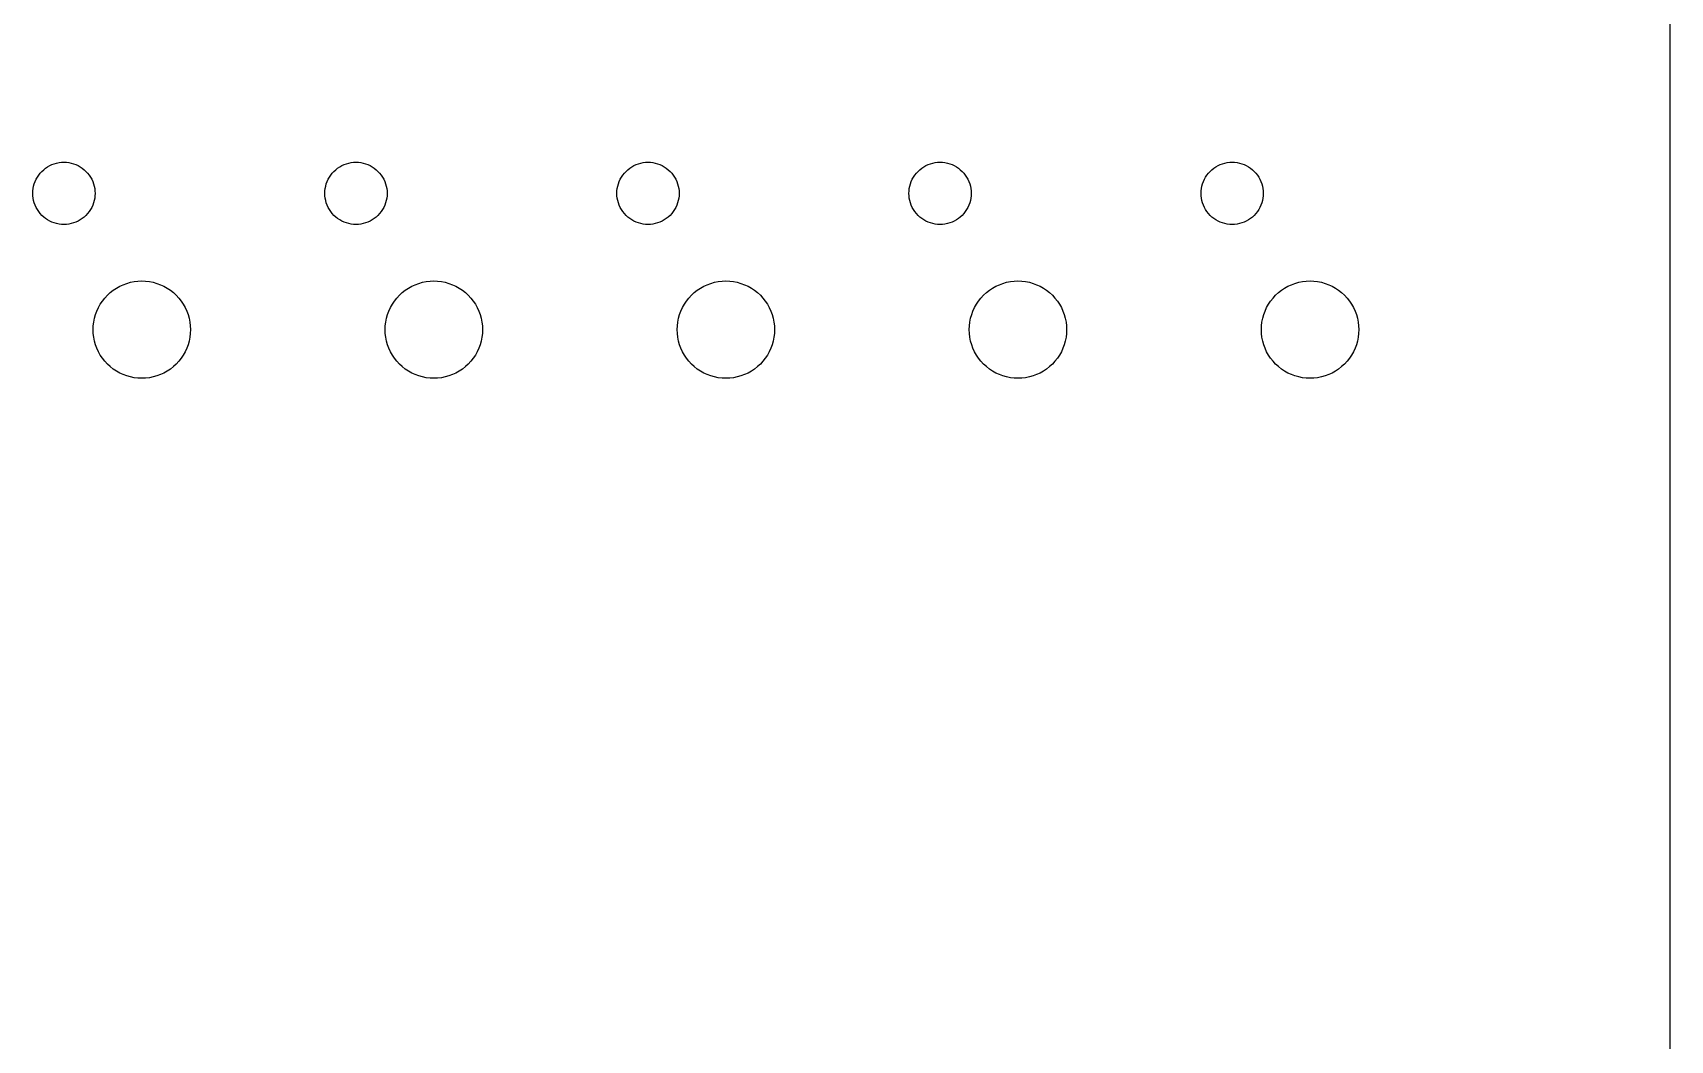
# Model space of a CAD drawing. Extents: x -2 to 337, y 54 to 261.
# Drawn here: x 252.6 to 336.7, y 157.9 to 209.7 of the extents above; entities that cross this region are included whole.
import ezdxf

# ---------------------------------------------------------------- set-up
doc = ezdxf.new("R2010")
doc.units = 0
doc.layers.get('0').update_dxf_attribs({"linetype": 'CONTINUOUS'})

msp = doc.modelspace()

# ---------------------------------------------------------------- linework, layer by layer
at = {"color": 7}
for p, q in [((336.709964, 76.863058), (336.709964, 261.436656)), ((253.170972, 202.653628), (253.269976, 202.73063)), ((253.269976, 202.73063), (253.373975, 202.800629)), ((253.373975, 202.800629), (253.483985, 202.862628)), ((253.483985, 202.862628), (253.597974, 202.91463)), ((253.597974, 202.91463), (253.715972, 202.958629)), ((253.715972, 202.958629), (253.835972, 202.992628)), ((253.835972, 202.992628), (253.959981, 203.016617)), ((253.959981, 203.016617), (254.083989, 203.031631)), ((254.083989, 203.031631), (254.209973, 203.036626)), ((254.209973, 203.036626), (254.335986, 203.031631)), ((254.335986, 203.031631), (254.459994, 203.016617)), ((254.459994, 203.016617), (254.583974, 202.992628)), ((254.583974, 202.992628), (254.703975, 202.958629)), ((254.703975, 202.958629), (254.821972, 202.91463)), ((254.821972, 202.91463), (254.93599, 202.862628)), ((254.93599, 202.862628), (255.045972, 202.800629)), ((255.045972, 202.800629), (255.149971, 202.73063)), ((255.149971, 202.73063), (255.248974, 202.653628)), ((268.17097, 202.653628), (268.269974, 202.73063)), ((268.269974, 202.73063), (268.373973, 202.800629)), ((268.373973, 202.800629), (268.483983, 202.862628)), ((268.483983, 202.862628), (268.597973, 202.91463)), ((268.597973, 202.91463), (268.71597, 202.958629)), ((268.71597, 202.958629), (268.835971, 202.992628)), ((268.835971, 202.992628), (268.959979, 203.016617)), ((268.959979, 203.016617), (269.083988, 203.031631)), ((269.083988, 203.031631), (269.209972, 203.036626)), ((269.209972, 203.036626), (269.335984, 203.031631)), ((269.335984, 203.031631), (269.459992, 203.016617)), ((269.459992, 203.016617), (269.583972, 202.992628)), ((269.583972, 202.992628), (269.703973, 202.958629)), ((269.703973, 202.958629), (269.82197, 202.91463)), ((269.82197, 202.91463), (269.935988, 202.862628)), ((269.935988, 202.862628), (270.04597, 202.800629)), ((270.04597, 202.800629), (270.149969, 202.73063)), ((270.149969, 202.73063), (270.248973, 202.653628)), ((283.170969, 202.653628), (283.269972, 202.73063)), ((283.269972, 202.73063), (283.373971, 202.800629)), ((283.373971, 202.800629), (283.483981, 202.862628)), ((283.483981, 202.862628), (283.597971, 202.91463)), ((283.597971, 202.91463), (283.715968, 202.958629)), ((283.715968, 202.958629), (283.835969, 202.992628)), ((283.835969, 202.992628), (283.959977, 203.016617)), ((283.959977, 203.016617), (284.083986, 203.031631)), ((284.083986, 203.031631), (284.20997, 203.036626)), ((284.20997, 203.036626), (284.335982, 203.031631)), ((284.335982, 203.031631), (284.45999, 203.016617)), ((284.45999, 203.016617), (284.583971, 202.992628)), ((284.583971, 202.992628), (284.703972, 202.958629)), ((284.703972, 202.958629), (284.821969, 202.91463)), ((284.821969, 202.91463), (284.935986, 202.862628)), ((284.935986, 202.862628), (285.045968, 202.800629)), ((285.045968, 202.800629), (285.149967, 202.73063)), ((285.149967, 202.73063), (285.248971, 202.653628)), ((298.170967, 202.653628), (298.26997, 202.73063)), ((298.26997, 202.73063), (298.373969, 202.800629)), ((298.373969, 202.800629), (298.48398, 202.862628)), ((298.48398, 202.862628), (298.597969, 202.91463)), ((298.597969, 202.91463), (298.715966, 202.958629)), ((298.715966, 202.958629), (298.835967, 202.992628)), ((298.835967, 202.992628), (298.959976, 203.016617)), ((298.959976, 203.016617), (299.083984, 203.031631)), ((299.083984, 203.031631), (299.209968, 203.036626)), ((299.209968, 203.036626), (299.33598, 203.031631)), ((299.33598, 203.031631), (299.459989, 203.016617)), ((299.459989, 203.016617), (299.583969, 202.992628)), ((299.583969, 202.992628), (299.70397, 202.958629)), ((299.70397, 202.958629), (299.821967, 202.91463)), ((299.821967, 202.91463), (299.935985, 202.862628)), ((299.935985, 202.862628), (300.045967, 202.800629)), ((300.045967, 202.800629), (300.149966, 202.73063)), ((300.149966, 202.73063), (300.248969, 202.653628)), ((313.170965, 202.653628), (313.269969, 202.73063)), ((313.269969, 202.73063), (313.373968, 202.800629)), ((313.373968, 202.800629), (313.483978, 202.862628)), ((313.483978, 202.862628), (313.597967, 202.91463)), ((313.597967, 202.91463), (313.715964, 202.958629)), ((313.715964, 202.958629), (313.835965, 202.992628)), ((313.835965, 202.992628), (313.959974, 203.016617)), ((313.959974, 203.016617), (314.083982, 203.031631)), ((314.083982, 203.031631), (314.209966, 203.036626)), ((314.209966, 203.036626), (314.335978, 203.031631)), ((314.335978, 203.031631), (314.459987, 203.016617)), ((314.459987, 203.016617), (314.583967, 202.992628)), ((314.583967, 202.992628), (314.703968, 202.958629)), ((314.703968, 202.958629), (314.821965, 202.91463)), ((314.821965, 202.91463), (314.935983, 202.862628)), ((314.935983, 202.862628), (315.045965, 202.800629)), ((315.045965, 202.800629), (315.149964, 202.73063)), ((315.149964, 202.73063), (315.248967, 202.653628)), ((252.653969, 201.810628), (252.687977, 201.930628)), ((252.687977, 201.930628), (252.731976, 202.048628)), ((252.731976, 202.048628), (252.783989, 202.162629)), ((252.783989, 202.162629), (252.845993, 202.272628)), ((252.845993, 202.272628), (252.915984, 202.37663)), ((252.915984, 202.37663), (252.992975, 202.475628)), ((252.992975, 202.475628), (253.078968, 202.567629)), ((253.078968, 202.567629), (253.170972, 202.653628)), ((255.248974, 202.653628), (255.340979, 202.567629)), ((255.340979, 202.567629), (255.426972, 202.475628)), ((255.426972, 202.475628), (255.50399, 202.37663)), ((255.50399, 202.37663), (255.573982, 202.272628)), ((255.573982, 202.272628), (255.635986, 202.162629)), ((255.635986, 202.162629), (255.687971, 202.048628)), ((255.687971, 202.048628), (255.73197, 201.930628)), ((255.73197, 201.930628), (255.765977, 201.810628)), ((267.653968, 201.810628), (267.687975, 201.930628)), ((267.687975, 201.930628), (267.731974, 202.048628)), ((267.731974, 202.048628), (267.783987, 202.162629)), ((267.783987, 202.162629), (267.845992, 202.272628)), ((267.845992, 202.272628), (267.915983, 202.37663)), ((267.915983, 202.37663), (267.992973, 202.475628)), ((267.992973, 202.475628), (268.078994, 202.567629)), ((268.078994, 202.567629), (268.17097, 202.653628)), ((270.248973, 202.653628), (270.340977, 202.567629)), ((270.340977, 202.567629), (270.42697, 202.475628)), ((270.42697, 202.475628), (270.503989, 202.37663)), ((270.503989, 202.37663), (270.57398, 202.272628)), ((270.57398, 202.272628), (270.635984, 202.162629)), ((270.635984, 202.162629), (270.687969, 202.048628)), ((270.687969, 202.048628), (270.731968, 201.930628)), ((270.731968, 201.930628), (270.765976, 201.810628)), ((282.653966, 201.810628), (282.687974, 201.930628)), ((282.687974, 201.930628), (282.731972, 202.048628)), ((282.731972, 202.048628), (282.783986, 202.162629)), ((282.783986, 202.162629), (282.84599, 202.272628)), ((282.84599, 202.272628), (282.915981, 202.37663)), ((282.915981, 202.37663), (282.992971, 202.475628)), ((282.992971, 202.475628), (283.078964, 202.567629)), ((283.078964, 202.567629), (283.170969, 202.653628)), ((285.248971, 202.653628), (285.340975, 202.567629)), ((285.340975, 202.567629), (285.426968, 202.475628)), ((285.426968, 202.475628), (285.503987, 202.37663)), ((285.503987, 202.37663), (285.573978, 202.272628)), ((285.573978, 202.272628), (285.635982, 202.162629)), ((285.635982, 202.162629), (285.687968, 202.048628)), ((285.687968, 202.048628), (285.731966, 201.930628)), ((285.731966, 201.930628), (285.765974, 201.810628)), ((297.653964, 201.810628), (297.687972, 201.930628)), ((297.687972, 201.930628), (297.73197, 202.048628)), ((297.73197, 202.048628), (297.783984, 202.162629)), ((297.783984, 202.162629), (297.845988, 202.272628)), ((297.845988, 202.272628), (297.915979, 202.37663)), ((297.915979, 202.37663), (297.992969, 202.475628)), ((297.992969, 202.475628), (298.078991, 202.567629)), ((298.078991, 202.567629), (298.170967, 202.653628)), ((300.248969, 202.653628), (300.340974, 202.567629)), ((300.340974, 202.567629), (300.426967, 202.475628)), ((300.426967, 202.475628), (300.503985, 202.37663)), ((300.503985, 202.37663), (300.573976, 202.272628)), ((300.573976, 202.272628), (300.63598, 202.162629)), ((300.63598, 202.162629), (300.687966, 202.048628)), ((300.687966, 202.048628), (300.731964, 201.930628)), ((300.731964, 201.930628), (300.765972, 201.810628)), ((312.653962, 201.810628), (312.68797, 201.930628)), ((312.68797, 201.930628), (312.731968, 202.048628)), ((312.731968, 202.048628), (312.783982, 202.162629)), ((312.783982, 202.162629), (312.845986, 202.272628)), ((312.845986, 202.272628), (312.915977, 202.37663)), ((312.915977, 202.37663), (312.992968, 202.475628)), ((312.992968, 202.475628), (313.078989, 202.567629)), ((313.078989, 202.567629), (313.170965, 202.653628)), ((315.248967, 202.653628), (315.340972, 202.567629)), ((315.340972, 202.567629), (315.426965, 202.475628)), ((315.426965, 202.475628), (315.503983, 202.37663)), ((315.503983, 202.37663), (315.573974, 202.272628)), ((315.573974, 202.272628), (315.635979, 202.162629)), ((315.635979, 202.162629), (315.687964, 202.048628)), ((315.687964, 202.048628), (315.731962, 201.930628)), ((315.731962, 201.930628), (315.76597, 201.810628)), ((252.609943, 201.43663), (252.615023, 201.562628)), ((252.615023, 201.310629), (252.609943, 201.43663)), ((252.615023, 201.562628), (252.62998, 201.686628)), ((252.62998, 201.186629), (252.615023, 201.310629)), ((252.62998, 201.686628), (252.653969, 201.810628)), ((252.653969, 201.062629), (252.62998, 201.186629)), ((252.687977, 200.942628), (252.653969, 201.062629)), ((255.765977, 201.062629), (255.73197, 200.942628)), ((255.765977, 201.810628), (255.789966, 201.686628)), ((255.789966, 201.186629), (255.765977, 201.062629)), ((255.789966, 201.686628), (255.804924, 201.562628)), ((255.804924, 201.310629), (255.789966, 201.186629)), ((255.804924, 201.562628), (255.810004, 201.43663)), ((255.810004, 201.43663), (255.804924, 201.310629)), ((267.609941, 201.43663), (267.615021, 201.562628)), ((267.615021, 201.310629), (267.609941, 201.43663)), ((267.615021, 201.562628), (267.629979, 201.686628)), ((267.629979, 201.186629), (267.615021, 201.310629)), ((267.629979, 201.686628), (267.653968, 201.810628)), ((267.653968, 201.062629), (267.629979, 201.186629)), ((267.687975, 200.942628), (267.653968, 201.062629)), ((270.765976, 201.062629), (270.731968, 200.942628)), ((270.765976, 201.810628), (270.789964, 201.686628)), ((270.789964, 201.186629), (270.765976, 201.062629)), ((270.789964, 201.686628), (270.804922, 201.562628)), ((270.804922, 201.310629), (270.789964, 201.186629)), ((270.804922, 201.562628), (270.810002, 201.43663)), ((270.810002, 201.43663), (270.804922, 201.310629)), ((282.609939, 201.43663), (282.615019, 201.562628)), ((282.615019, 201.310629), (282.609939, 201.43663)), ((282.615019, 201.562628), (282.629977, 201.686628)), ((282.629977, 201.186629), (282.615019, 201.310629)), ((282.629977, 201.686628), (282.653966, 201.810628)), ((282.653966, 201.062629), (282.629977, 201.186629)), ((282.687974, 200.942628), (282.653966, 201.062629)), ((285.765974, 201.062629), (285.731966, 200.942628)), ((285.765974, 201.810628), (285.789963, 201.686628)), ((285.789963, 201.186629), (285.765974, 201.062629)), ((285.789963, 201.686628), (285.80492, 201.562628)), ((285.80492, 201.310629), (285.789963, 201.186629)), ((285.80492, 201.562628), (285.81, 201.43663)), ((285.81, 201.43663), (285.80492, 201.310629)), ((297.609937, 201.43663), (297.615017, 201.562628)), ((297.615017, 201.310629), (297.609937, 201.43663)), ((297.615017, 201.562628), (297.629975, 201.686628)), ((297.629975, 201.186629), (297.615017, 201.310629)), ((297.629975, 201.686628), (297.653964, 201.810628)), ((297.653964, 201.062629), (297.629975, 201.186629)), ((297.687972, 200.942628), (297.653964, 201.062629)), ((300.765972, 201.062629), (300.731964, 200.942628)), ((300.765972, 201.810628), (300.789961, 201.686628)), ((300.789961, 201.186629), (300.765972, 201.062629)), ((300.789961, 201.686628), (300.804919, 201.562628)), ((300.804919, 201.310629), (300.789961, 201.186629)), ((300.804919, 201.562628), (300.809999, 201.43663)), ((300.809999, 201.43663), (300.804919, 201.310629)), ((312.609936, 201.43663), (312.615016, 201.562628)), ((312.615016, 201.310629), (312.609936, 201.43663)), ((312.615016, 201.562628), (312.629973, 201.686628)), ((312.629973, 201.186629), (312.615016, 201.310629)), ((312.629973, 201.686628), (312.653962, 201.810628)), ((312.653962, 201.062629), (312.629973, 201.186629)), ((312.68797, 200.942628), (312.653962, 201.062629)), ((315.76597, 201.062629), (315.731962, 200.942628)), ((315.76597, 201.810628), (315.789959, 201.686628)), ((315.789959, 201.186629), (315.76597, 201.062629)), ((315.789959, 201.686628), (315.804917, 201.562628)), ((315.804917, 201.310629), (315.789959, 201.186629)), ((315.804917, 201.562628), (315.809997, 201.43663)), ((315.809997, 201.43663), (315.804917, 201.310629)), ((252.731976, 200.824628), (252.687977, 200.942628)), ((252.783989, 200.71063), (252.731976, 200.824628)), ((252.845993, 200.600628), (252.783989, 200.71063)), ((252.915984, 200.496629), (252.845993, 200.600628)), ((252.992975, 200.397629), (252.915984, 200.496629)), ((253.078968, 200.30563), (252.992975, 200.397629)), ((253.170972, 200.219628), (253.078968, 200.30563)), ((253.269976, 200.14263), (253.170972, 200.219628)), ((255.248974, 200.219628), (255.149971, 200.14263)), ((255.340979, 200.30563), (255.248974, 200.219628)), ((255.426972, 200.397629), (255.340979, 200.30563)), ((255.50399, 200.496629), (255.426972, 200.397629)), ((255.573982, 200.600628), (255.50399, 200.496629)), ((255.635986, 200.71063), (255.573982, 200.600628)), ((255.687971, 200.824628), (255.635986, 200.71063)), ((255.73197, 200.942628), (255.687971, 200.824628)), ((267.731974, 200.824628), (267.687975, 200.942628)), ((267.783987, 200.71063), (267.731974, 200.824628)), ((267.845992, 200.600628), (267.783987, 200.71063)), ((267.915983, 200.496629), (267.845992, 200.600628)), ((267.992973, 200.397629), (267.915983, 200.496629)), ((268.078994, 200.30563), (267.992973, 200.397629)), ((268.17097, 200.219628), (268.078994, 200.30563)), ((268.269974, 200.14263), (268.17097, 200.219628)), ((270.248973, 200.219628), (270.149969, 200.14263)), ((270.340977, 200.30563), (270.248973, 200.219628)), ((270.42697, 200.397629), (270.340977, 200.30563)), ((270.503989, 200.496629), (270.42697, 200.397629)), ((270.57398, 200.600628), (270.503989, 200.496629)), ((270.635984, 200.71063), (270.57398, 200.600628)), ((270.687969, 200.824628), (270.635984, 200.71063)), ((270.731968, 200.942628), (270.687969, 200.824628)), ((282.731972, 200.824628), (282.687974, 200.942628)), ((282.783986, 200.71063), (282.731972, 200.824628)), ((282.84599, 200.600628), (282.783986, 200.71063)), ((282.915981, 200.496629), (282.84599, 200.600628)), ((282.992971, 200.397629), (282.915981, 200.496629)), ((283.078964, 200.30563), (282.992971, 200.397629)), ((283.170969, 200.219628), (283.078964, 200.30563)), ((283.269972, 200.14263), (283.170969, 200.219628)), ((285.248971, 200.219628), (285.149967, 200.14263)), ((285.340975, 200.30563), (285.248971, 200.219628)), ((285.426968, 200.397629), (285.340975, 200.30563)), ((285.503987, 200.496629), (285.426968, 200.397629)), ((285.573978, 200.600628), (285.503987, 200.496629)), ((285.635982, 200.71063), (285.573978, 200.600628)), ((285.687968, 200.824628), (285.635982, 200.71063)), ((285.731966, 200.942628), (285.687968, 200.824628)), ((297.73197, 200.824628), (297.687972, 200.942628)), ((297.783984, 200.71063), (297.73197, 200.824628)), ((297.845988, 200.600628), (297.783984, 200.71063)), ((297.915979, 200.496629), (297.845988, 200.600628)), ((297.992969, 200.397629), (297.915979, 200.496629)), ((298.078991, 200.30563), (297.992969, 200.397629)), ((298.170967, 200.219628), (298.078991, 200.30563)), ((298.26997, 200.14263), (298.170967, 200.219628)), ((300.248969, 200.219628), (300.149966, 200.14263)), ((300.340974, 200.30563), (300.248969, 200.219628)), ((300.426967, 200.397629), (300.340974, 200.30563)), ((300.503985, 200.496629), (300.426967, 200.397629)), ((300.573976, 200.600628), (300.503985, 200.496629)), ((300.63598, 200.71063), (300.573976, 200.600628)), ((300.687966, 200.824628), (300.63598, 200.71063)), ((300.731964, 200.942628), (300.687966, 200.824628)), ((312.731968, 200.824628), (312.68797, 200.942628)), ((312.783982, 200.71063), (312.731968, 200.824628)), ((312.845986, 200.600628), (312.783982, 200.71063)), ((312.915977, 200.496629), (312.845986, 200.600628)), ((312.992968, 200.397629), (312.915977, 200.496629)), ((313.078989, 200.30563), (312.992968, 200.397629)), ((313.170965, 200.219628), (313.078989, 200.30563)), ((313.269969, 200.14263), (313.170965, 200.219628)), ((315.248967, 200.219628), (315.149964, 200.14263)), ((315.340972, 200.30563), (315.248967, 200.219628)), ((315.426965, 200.397629), (315.340972, 200.30563)), ((315.503983, 200.496629), (315.426965, 200.397629)), ((315.573974, 200.600628), (315.503983, 200.496629)), ((315.635979, 200.71063), (315.573974, 200.600628)), ((315.687964, 200.824628), (315.635979, 200.71063)), ((315.731962, 200.942628), (315.687964, 200.824628)), ((253.373975, 200.07263), (253.269976, 200.14263)), ((253.483985, 200.010629), (253.373975, 200.07263)), ((253.597974, 199.958629), (253.483985, 200.010629)), ((253.715972, 199.914628), (253.597974, 199.958629)), ((253.835972, 199.880629), (253.715972, 199.914628)), ((253.959981, 199.85664), (253.835972, 199.880629)), ((254.083989, 199.841654), (253.959981, 199.85664)), ((254.209973, 199.836658), (254.083989, 199.841654)), ((254.335986, 199.841654), (254.209973, 199.836658)), ((254.459994, 199.85664), (254.335986, 199.841654)), ((254.583974, 199.880629), (254.459994, 199.85664)), ((254.703975, 199.914628), (254.583974, 199.880629)), ((254.821972, 199.958629), (254.703975, 199.914628)), ((254.93599, 200.010629), (254.821972, 199.958629)), ((255.045972, 200.07263), (254.93599, 200.010629)), ((255.149971, 200.14263), (255.045972, 200.07263)), ((268.373973, 200.07263), (268.269974, 200.14263)), ((268.483983, 200.010629), (268.373973, 200.07263)), ((268.597973, 199.958629), (268.483983, 200.010629)), ((268.71597, 199.914628), (268.597973, 199.958629)), ((268.835971, 199.880629), (268.71597, 199.914628)), ((268.959979, 199.85664), (268.835971, 199.880629)), ((269.083988, 199.841654), (268.959979, 199.85664)), ((269.209972, 199.836658), (269.083988, 199.841654)), ((269.335984, 199.841654), (269.209972, 199.836658)), ((269.459992, 199.85664), (269.335984, 199.841654)), ((269.583972, 199.880629), (269.459992, 199.85664)), ((269.703973, 199.914628), (269.583972, 199.880629)), ((269.82197, 199.958629), (269.703973, 199.914628)), ((269.935988, 200.010629), (269.82197, 199.958629)), ((270.04597, 200.07263), (269.935988, 200.010629)), ((270.149969, 200.14263), (270.04597, 200.07263)), ((283.373971, 200.07263), (283.269972, 200.14263)), ((283.483981, 200.010629), (283.373971, 200.07263)), ((283.597971, 199.958629), (283.483981, 200.010629)), ((283.715968, 199.914628), (283.597971, 199.958629)), ((283.835969, 199.880629), (283.715968, 199.914628)), ((283.959977, 199.85664), (283.835969, 199.880629)), ((284.083986, 199.841654), (283.959977, 199.85664)), ((284.20997, 199.836658), (284.083986, 199.841654)), ((284.335982, 199.841654), (284.20997, 199.836658)), ((284.45999, 199.85664), (284.335982, 199.841654)), ((284.583971, 199.880629), (284.45999, 199.85664)), ((284.703972, 199.914628), (284.583971, 199.880629)), ((284.821969, 199.958629), (284.703972, 199.914628)), ((284.935986, 200.010629), (284.821969, 199.958629)), ((285.045968, 200.07263), (284.935986, 200.010629)), ((285.149967, 200.14263), (285.045968, 200.07263)), ((298.373969, 200.07263), (298.26997, 200.14263)), ((298.48398, 200.010629), (298.373969, 200.07263)), ((298.597969, 199.958629), (298.48398, 200.010629)), ((298.715966, 199.914628), (298.597969, 199.958629)), ((298.835967, 199.880629), (298.715966, 199.914628)), ((298.959976, 199.85664), (298.835967, 199.880629)), ((299.083984, 199.841654), (298.959976, 199.85664)), ((299.209968, 199.836658), (299.083984, 199.841654)), ((299.33598, 199.841654), (299.209968, 199.836658)), ((299.459989, 199.85664), (299.33598, 199.841654)), ((299.583969, 199.880629), (299.459989, 199.85664)), ((299.70397, 199.914628), (299.583969, 199.880629)), ((299.821967, 199.958629), (299.70397, 199.914628)), ((299.935985, 200.010629), (299.821967, 199.958629)), ((300.045967, 200.07263), (299.935985, 200.010629)), ((300.149966, 200.14263), (300.045967, 200.07263)), ((313.373968, 200.07263), (313.269969, 200.14263)), ((313.483978, 200.010629), (313.373968, 200.07263)), ((313.597967, 199.958629), (313.483978, 200.010629)), ((313.715964, 199.914628), (313.597967, 199.958629)), ((313.835965, 199.880629), (313.715964, 199.914628)), ((313.959974, 199.85664), (313.835965, 199.880629)), ((314.083982, 199.841654), (313.959974, 199.85664)), ((314.209966, 199.836658), (314.083982, 199.841654)), ((314.335978, 199.841654), (314.209966, 199.836658)), ((314.459987, 199.85664), (314.335978, 199.841654)), ((314.583967, 199.880629), (314.459987, 199.85664)), ((314.703968, 199.914628), (314.583967, 199.880629)), ((314.821965, 199.958629), (314.703968, 199.914628)), ((314.935983, 200.010629), (314.821965, 199.958629)), ((315.045965, 200.07263), (314.935983, 200.010629)), ((315.149964, 200.14263), (315.045965, 200.07263)), ((257.252978, 196.746655), (257.436987, 196.814654)), ((257.436987, 196.814654), (257.625991, 196.867655)), ((257.625991, 196.867655), (257.818975, 196.905654)), ((257.818975, 196.905654), (258.01399, 196.928655)), ((258.01399, 196.928655), (258.209994, 196.936642)), ((258.209994, 196.936642), (258.405969, 196.928655)), ((258.405969, 196.928655), (258.600984, 196.905654)), ((258.600984, 196.905654), (258.793968, 196.867655)), ((258.793968, 196.867655), (258.982972, 196.814654)), ((258.982972, 196.814654), (259.166981, 196.746655)), ((272.252976, 196.746655), (272.436985, 196.814654)), ((272.436985, 196.814654), (272.625989, 196.867655)), ((272.625989, 196.867655), (272.818973, 196.905654)), ((272.818973, 196.905654), (273.013988, 196.928655)), ((273.013988, 196.928655), (273.209992, 196.936642)), ((273.209992, 196.936642), (273.405967, 196.928655)), ((273.405967, 196.928655), (273.600982, 196.905654)), ((273.600982, 196.905654), (273.793966, 196.867655)), ((273.793966, 196.867655), (273.98297, 196.814654)), ((273.98297, 196.814654), (274.166979, 196.746655)), ((287.252974, 196.746655), (287.436983, 196.814654)), ((287.436983, 196.814654), (287.625988, 196.867655)), ((287.625988, 196.867655), (287.818971, 196.905654)), ((287.818971, 196.905654), (288.013987, 196.928655)), ((288.013987, 196.928655), (288.20999, 196.936642)), ((288.20999, 196.936642), (288.405965, 196.928655)), ((288.405965, 196.928655), (288.600981, 196.905654)), ((288.600981, 196.905654), (288.793964, 196.867655)), ((288.793964, 196.867655), (288.982968, 196.814654)), ((288.982968, 196.814654), (289.166977, 196.746655)), ((302.252973, 196.746655), (302.436982, 196.814654)), ((302.436982, 196.814654), (302.625986, 196.867655)), ((302.625986, 196.867655), (302.818969, 196.905654)), ((302.818969, 196.905654), (303.013985, 196.928655)), ((303.013985, 196.928655), (303.209988, 196.936642)), ((303.209988, 196.936642), (303.405963, 196.928655)), ((303.405963, 196.928655), (303.600979, 196.905654)), ((303.600979, 196.905654), (303.793962, 196.867655)), ((303.793962, 196.867655), (303.982967, 196.814654)), ((303.982967, 196.814654), (304.166976, 196.746655)), ((317.252971, 196.746655), (317.43698, 196.814654)), ((317.43698, 196.814654), (317.625984, 196.867655)), ((317.625984, 196.867655), (317.818968, 196.905654)), ((317.818968, 196.905654), (318.013983, 196.928655)), ((318.013983, 196.928655), (318.209986, 196.936642)), ((318.209986, 196.936642), (318.405962, 196.928655)), ((318.405962, 196.928655), (318.600977, 196.905654)), ((318.600977, 196.905654), (318.793989, 196.867655)), ((318.793989, 196.867655), (318.982965, 196.814654)), ((318.982965, 196.814654), (319.166974, 196.746655)), ((256.186968, 195.905653), (256.308973, 196.060655)), ((256.308973, 196.060655), (256.441984, 196.204653)), ((256.441984, 196.204653), (256.585974, 196.337653)), ((256.585974, 196.337653), (256.74097, 196.459655)), ((256.74097, 196.459655), (256.903982, 196.568655)), ((256.903982, 196.568655), (257.07498, 196.664653)), ((257.07498, 196.664653), (257.252978, 196.746655)), ((259.166981, 196.746655), (259.344978, 196.664653)), ((259.344978, 196.664653), (259.515977, 196.568655)), ((259.515977, 196.568655), (259.678988, 196.459655)), ((259.678988, 196.459655), (259.833985, 196.337653)), ((259.833985, 196.337653), (259.977975, 196.204653)), ((259.977975, 196.204653), (260.110986, 196.060655)), ((260.110986, 196.060655), (260.232991, 195.905653)), ((271.186966, 195.905653), (271.308971, 196.060655)), ((271.308971, 196.060655), (271.441982, 196.204653)), ((271.441982, 196.204653), (271.585972, 196.337653)), ((271.585972, 196.337653), (271.740969, 196.459655)), ((271.740969, 196.459655), (271.90398, 196.568655)), ((271.90398, 196.568655), (272.074979, 196.664653)), ((272.074979, 196.664653), (272.252976, 196.746655)), ((274.166979, 196.746655), (274.344977, 196.664653)), ((274.344977, 196.664653), (274.515975, 196.568655)), ((274.515975, 196.568655), (274.678987, 196.459655)), ((274.678987, 196.459655), (274.833983, 196.337653)), ((274.833983, 196.337653), (274.977973, 196.204653)), ((274.977973, 196.204653), (275.110984, 196.060655)), ((275.110984, 196.060655), (275.232989, 195.905653)), ((286.186965, 195.905653), (286.308969, 196.060655)), ((286.308969, 196.060655), (286.441981, 196.204653)), ((286.441981, 196.204653), (286.58597, 196.337653)), ((286.58597, 196.337653), (286.740967, 196.459655)), ((286.740967, 196.459655), (286.903978, 196.568655)), ((286.903978, 196.568655), (287.074977, 196.664653)), ((287.074977, 196.664653), (287.252974, 196.746655)), ((289.166977, 196.746655), (289.344975, 196.664653)), ((289.344975, 196.664653), (289.515973, 196.568655)), ((289.515973, 196.568655), (289.678985, 196.459655)), ((289.678985, 196.459655), (289.833981, 196.337653)), ((289.833981, 196.337653), (289.977971, 196.204653)), ((289.977971, 196.204653), (290.110982, 196.060655)), ((290.110982, 196.060655), (290.232987, 195.905653)), ((301.186963, 195.905653), (301.308968, 196.060655)), ((301.308968, 196.060655), (301.441979, 196.204653)), ((301.441979, 196.204653), (301.585969, 196.337653)), ((301.585969, 196.337653), (301.740965, 196.459655)), ((301.740965, 196.459655), (301.903977, 196.568655)), ((301.903977, 196.568655), (302.074975, 196.664653)), ((302.074975, 196.664653), (302.252973, 196.746655)), ((304.166976, 196.746655), (304.344973, 196.664653)), ((304.344973, 196.664653), (304.515972, 196.568655)), ((304.515972, 196.568655), (304.678983, 196.459655)), ((304.678983, 196.459655), (304.83398, 196.337653)), ((304.83398, 196.337653), (304.977969, 196.204653)), ((304.977969, 196.204653), (305.110981, 196.060655)), ((305.110981, 196.060655), (305.232985, 195.905653)), ((316.186989, 195.905653), (316.308966, 196.060655)), ((316.308966, 196.060655), (316.441977, 196.204653)), ((316.441977, 196.204653), (316.585967, 196.337653)), ((316.585967, 196.337653), (316.740963, 196.459655)), ((316.740963, 196.459655), (316.903975, 196.568655)), ((316.903975, 196.568655), (317.074973, 196.664653)), ((317.074973, 196.664653), (317.252971, 196.746655)), ((319.166974, 196.746655), (319.344971, 196.664653)), ((319.344971, 196.664653), (319.51597, 196.568655)), ((319.51597, 196.568655), (319.678981, 196.459655)), ((319.678981, 196.459655), (319.833978, 196.337653)), ((319.833978, 196.337653), (319.977968, 196.204653)), ((319.977968, 196.204653), (320.110979, 196.060655)), ((320.110979, 196.060655), (320.232984, 195.905653)), ((255.778988, 195.020654), (255.831989, 195.209653)), ((255.831989, 195.209653), (255.899976, 195.393653)), ((255.899976, 195.393653), (255.98199, 195.571654)), ((255.98199, 195.571654), (256.077974, 195.742655)), ((256.077974, 195.742655), (256.186968, 195.905653)), ((260.232991, 195.905653), (260.341985, 195.742655)), ((260.341985, 195.742655), (260.437969, 195.571654)), ((260.437969, 195.571654), (260.519982, 195.393653)), ((260.519982, 195.393653), (260.58797, 195.209653)), ((260.58797, 195.209653), (260.640971, 195.020654)), ((270.778986, 195.020654), (270.831987, 195.209653)), ((270.831987, 195.209653), (270.899975, 195.393653)), ((270.899975, 195.393653), (270.981988, 195.571654)), ((270.981988, 195.571654), (271.077972, 195.742655)), ((271.077972, 195.742655), (271.186966, 195.905653)), ((275.232989, 195.905653), (275.341983, 195.742655)), ((275.341983, 195.742655), (275.437967, 195.571654)), ((275.437967, 195.571654), (275.519981, 195.393653)), ((275.519981, 195.393653), (275.587968, 195.209653)), ((275.587968, 195.209653), (275.640969, 195.020654)), ((285.778984, 195.020654), (285.831986, 195.209653)), ((285.831986, 195.209653), (285.899973, 195.393653)), ((285.899973, 195.393653), (285.981987, 195.571654)), ((285.981987, 195.571654), (286.07797, 195.742655)), ((286.07797, 195.742655), (286.186965, 195.905653)), ((290.232987, 195.905653), (290.341981, 195.742655)), ((290.341981, 195.742655), (290.437965, 195.571654)), ((290.437965, 195.571654), (290.519979, 195.393653)), ((290.519979, 195.393653), (290.587966, 195.209653)), ((290.587966, 195.209653), (290.640968, 195.020654)), ((300.778982, 195.020654), (300.831984, 195.209653)), ((300.831984, 195.209653), (300.899971, 195.393653)), ((300.899971, 195.393653), (300.981985, 195.571654)), ((300.981985, 195.571654), (301.077969, 195.742655)), ((301.077969, 195.742655), (301.186963, 195.905653)), ((305.232985, 195.905653), (305.34198, 195.742655)), ((305.34198, 195.742655), (305.437963, 195.571654)), ((305.437963, 195.571654), (305.519977, 195.393653)), ((305.519977, 195.393653), (305.587964, 195.209653)), ((305.587964, 195.209653), (305.640966, 195.020654)), ((315.778981, 195.020654), (315.831982, 195.209653)), ((315.831982, 195.209653), (315.899969, 195.393653)), ((315.899969, 195.393653), (315.981983, 195.571654)), ((315.981983, 195.571654), (316.077967, 195.742655)), ((316.077967, 195.742655), (316.186989, 195.905653)), ((320.232984, 195.905653), (320.341978, 195.742655)), ((320.341978, 195.742655), (320.437962, 195.571654)), ((320.437962, 195.571654), (320.519975, 195.393653)), ((320.519975, 195.393653), (320.587963, 195.209653)), ((320.587963, 195.209653), (320.640964, 195.020654)), ((255.709928, 194.436655), (255.71783, 194.632653)), ((255.71783, 194.240654), (255.709928, 194.436655)), ((255.71783, 194.632653), (255.740972, 194.827654)), ((255.740972, 194.827654), (255.778988, 195.020654)), ((260.640971, 195.020654), (260.678986, 194.827654)), ((260.678986, 194.827654), (260.702129, 194.632653)), ((260.702129, 194.632653), (260.710031, 194.436655)), ((260.710031, 194.436655), (260.702129, 194.240654)), ((270.709926, 194.436655), (270.717828, 194.632653)), ((270.717828, 194.240654), (270.709926, 194.436655)), ((270.717828, 194.632653), (270.740971, 194.827654)), ((270.740971, 194.827654), (270.778986, 195.020654)), ((275.640969, 195.020654), (275.678985, 194.827654)), ((275.678985, 194.827654), (275.702127, 194.632653)), ((275.702127, 194.632653), (275.710029, 194.436655)), ((275.710029, 194.436655), (275.702127, 194.240654)), ((285.709924, 194.436655), (285.717827, 194.632653)), ((285.717827, 194.240654), (285.709924, 194.436655)), ((285.717827, 194.632653), (285.740969, 194.827654)), ((285.740969, 194.827654), (285.778984, 195.020654)), ((290.640968, 195.020654), (290.678983, 194.827654)), ((290.678983, 194.827654), (290.702125, 194.632653)), ((290.702125, 194.632653), (290.710027, 194.436655)), ((290.710027, 194.436655), (290.702125, 194.240654)), ((300.709923, 194.436655), (300.717825, 194.632653)), ((300.717825, 194.240654), (300.709923, 194.436655)), ((300.717825, 194.632653), (300.740967, 194.827654)), ((300.740967, 194.827654), (300.778982, 195.020654)), ((305.640966, 195.020654), (305.678981, 194.827654)), ((305.678981, 194.827654), (305.702123, 194.632653)), ((305.702123, 194.632653), (305.710026, 194.436655)), ((305.710026, 194.436655), (305.702123, 194.240654)), ((315.709921, 194.436655), (315.717823, 194.632653)), ((315.717823, 194.240654), (315.709921, 194.436655)), ((315.717823, 194.632653), (315.740965, 194.827654)), ((315.740965, 194.827654), (315.778981, 195.020654)), ((320.640964, 195.020654), (320.678979, 194.827654)), ((320.678979, 194.827654), (320.702122, 194.632653)), ((320.702122, 194.632653), (320.710024, 194.436655)), ((320.710024, 194.436655), (320.702122, 194.240654)), ((255.740972, 194.045653), (255.71783, 194.240654)), ((255.778988, 193.852652), (255.740972, 194.045653)), ((255.831989, 193.663654), (255.778988, 193.852652)), ((255.899976, 193.479653), (255.831989, 193.663654)), ((255.98199, 193.301653), (255.899976, 193.479653)), ((260.519982, 193.479653), (260.437969, 193.301653)), ((260.58797, 193.663654), (260.519982, 193.479653)), ((260.640971, 193.852652), (260.58797, 193.663654)), ((260.678986, 194.045653), (260.640971, 193.852652)), ((260.702129, 194.240654), (260.678986, 194.045653)), ((270.740971, 194.045653), (270.717828, 194.240654)), ((270.778986, 193.852652), (270.740971, 194.045653)), ((270.831987, 193.663654), (270.778986, 193.852652)), ((270.899975, 193.479653), (270.831987, 193.663654)), ((270.981988, 193.301653), (270.899975, 193.479653)), ((275.519981, 193.479653), (275.437967, 193.301653)), ((275.587968, 193.663654), (275.519981, 193.479653)), ((275.640969, 193.852652), (275.587968, 193.663654)), ((275.678985, 194.045653), (275.640969, 193.852652)), ((275.702127, 194.240654), (275.678985, 194.045653)), ((285.740969, 194.045653), (285.717827, 194.240654)), ((285.778984, 193.852652), (285.740969, 194.045653)), ((285.831986, 193.663654), (285.778984, 193.852652)), ((285.899973, 193.479653), (285.831986, 193.663654)), ((285.981987, 193.301653), (285.899973, 193.479653)), ((290.519979, 193.479653), (290.437965, 193.301653)), ((290.587966, 193.663654), (290.519979, 193.479653)), ((290.640968, 193.852652), (290.587966, 193.663654)), ((290.678983, 194.045653), (290.640968, 193.852652)), ((290.702125, 194.240654), (290.678983, 194.045653)), ((300.740967, 194.045653), (300.717825, 194.240654)), ((300.778982, 193.852652), (300.740967, 194.045653)), ((300.831984, 193.663654), (300.778982, 193.852652)), ((300.899971, 193.479653), (300.831984, 193.663654)), ((300.981985, 193.301653), (300.899971, 193.479653)), ((305.519977, 193.479653), (305.437963, 193.301653)), ((305.587964, 193.663654), (305.519977, 193.479653)), ((305.640966, 193.852652), (305.587964, 193.663654)), ((305.678981, 194.045653), (305.640966, 193.852652)), ((305.702123, 194.240654), (305.678981, 194.045653)), ((315.740965, 194.045653), (315.717823, 194.240654)), ((315.778981, 193.852652), (315.740965, 194.045653)), ((315.831982, 193.663654), (315.778981, 193.852652)), ((315.899969, 193.479653), (315.831982, 193.663654)), ((315.981983, 193.301653), (315.899969, 193.479653)), ((320.519975, 193.479653), (320.437962, 193.301653)), ((320.587963, 193.663654), (320.519975, 193.479653)), ((320.640964, 193.852652), (320.587963, 193.663654)), ((320.678979, 194.045653), (320.640964, 193.852652)), ((320.702122, 194.240654), (320.678979, 194.045653)), ((256.077974, 193.130655), (255.98199, 193.301653)), ((256.186968, 192.967654), (256.077974, 193.130655)), ((256.308973, 192.812655), (256.186968, 192.967654)), ((256.441984, 192.668654), (256.308973, 192.812655)), ((256.585974, 192.535654), (256.441984, 192.668654)), ((259.977975, 192.668654), (259.833985, 192.535654)), ((260.110986, 192.812655), (259.977975, 192.668654)), ((260.232991, 192.967654), (260.110986, 192.812655)), ((260.341985, 193.130655), (260.232991, 192.967654)), ((260.437969, 193.301653), (260.341985, 193.130655)), ((271.077972, 193.130655), (270.981988, 193.301653)), ((271.186966, 192.967654), (271.077972, 193.130655)), ((271.308971, 192.812655), (271.186966, 192.967654)), ((271.441982, 192.668654), (271.308971, 192.812655)), ((271.585972, 192.535654), (271.441982, 192.668654)), ((274.977973, 192.668654), (274.833983, 192.535654)), ((275.110984, 192.812655), (274.977973, 192.668654)), ((275.232989, 192.967654), (275.110984, 192.812655)), ((275.341983, 193.130655), (275.232989, 192.967654)), ((275.437967, 193.301653), (275.341983, 193.130655)), ((286.07797, 193.130655), (285.981987, 193.301653)), ((286.186965, 192.967654), (286.07797, 193.130655)), ((286.308969, 192.812655), (286.186965, 192.967654)), ((286.441981, 192.668654), (286.308969, 192.812655)), ((286.58597, 192.535654), (286.441981, 192.668654)), ((289.977971, 192.668654), (289.833981, 192.535654)), ((290.110982, 192.812655), (289.977971, 192.668654)), ((290.232987, 192.967654), (290.110982, 192.812655)), ((290.341981, 193.130655), (290.232987, 192.967654)), ((290.437965, 193.301653), (290.341981, 193.130655)), ((301.077969, 193.130655), (300.981985, 193.301653)), ((301.186963, 192.967654), (301.077969, 193.130655)), ((301.308968, 192.812655), (301.186963, 192.967654)), ((301.441979, 192.668654), (301.308968, 192.812655)), ((301.585969, 192.535654), (301.441979, 192.668654)), ((304.977969, 192.668654), (304.83398, 192.535654)), ((305.110981, 192.812655), (304.977969, 192.668654)), ((305.232985, 192.967654), (305.110981, 192.812655)), ((305.34198, 193.130655), (305.232985, 192.967654)), ((305.437963, 193.301653), (305.34198, 193.130655)), ((316.077967, 193.130655), (315.981983, 193.301653)), ((316.186989, 192.967654), (316.077967, 193.130655)), ((316.308966, 192.812655), (316.186989, 192.967654)), ((316.441977, 192.668654), (316.308966, 192.812655)), ((316.585967, 192.535654), (316.441977, 192.668654)), ((319.977968, 192.668654), (319.833978, 192.535654)), ((320.110979, 192.812655), (319.977968, 192.668654)), ((320.232984, 192.967654), (320.110979, 192.812655)), ((320.341978, 193.130655), (320.232984, 192.967654)), ((320.437962, 193.301653), (320.341978, 193.130655)), ((256.74097, 192.413655), (256.585974, 192.535654)), ((256.903982, 192.304652), (256.74097, 192.413655)), ((257.07498, 192.208654), (256.903982, 192.304652)), ((257.252978, 192.126655), (257.07498, 192.208654)), ((257.436987, 192.058653), (257.252978, 192.126655)), ((257.625991, 192.005655), (257.436987, 192.058653)), ((257.818975, 191.967653), (257.625991, 192.005655)), ((258.01399, 191.944652), (257.818975, 191.967653)), ((258.209994, 191.936665), (258.01399, 191.944652)), ((258.405969, 191.944652), (258.209994, 191.936665)), ((258.600984, 191.967653), (258.405969, 191.944652)), ((258.793968, 192.005655), (258.600984, 191.967653)), ((258.982972, 192.058653), (258.793968, 192.005655)), ((259.166981, 192.126655), (258.982972, 192.058653)), ((259.344978, 192.208654), (259.166981, 192.126655)), ((259.515977, 192.304652), (259.344978, 192.208654)), ((259.678988, 192.413655), (259.515977, 192.304652)), ((259.833985, 192.535654), (259.678988, 192.413655)), ((271.740969, 192.413655), (271.585972, 192.535654)), ((271.90398, 192.304652), (271.740969, 192.413655)), ((272.074979, 192.208654), (271.90398, 192.304652)), ((272.252976, 192.126655), (272.074979, 192.208654)), ((272.436985, 192.058653), (272.252976, 192.126655)), ((272.625989, 192.005655), (272.436985, 192.058653)), ((272.818973, 191.967653), (272.625989, 192.005655)), ((273.013988, 191.944652), (272.818973, 191.967653)), ((273.209992, 191.936665), (273.013988, 191.944652)), ((273.405967, 191.944652), (273.209992, 191.936665)), ((273.600982, 191.967653), (273.405967, 191.944652)), ((273.793966, 192.005655), (273.600982, 191.967653)), ((273.98297, 192.058653), (273.793966, 192.005655)), ((274.166979, 192.126655), (273.98297, 192.058653)), ((274.344977, 192.208654), (274.166979, 192.126655)), ((274.515975, 192.304652), (274.344977, 192.208654)), ((274.678987, 192.413655), (274.515975, 192.304652)), ((274.833983, 192.535654), (274.678987, 192.413655)), ((286.740967, 192.413655), (286.58597, 192.535654)), ((286.903978, 192.304652), (286.740967, 192.413655)), ((287.074977, 192.208654), (286.903978, 192.304652)), ((287.252974, 192.126655), (287.074977, 192.208654)), ((287.436983, 192.058653), (287.252974, 192.126655)), ((287.625988, 192.005655), (287.436983, 192.058653)), ((287.818971, 191.967653), (287.625988, 192.005655)), ((288.013987, 191.944652), (287.818971, 191.967653)), ((288.20999, 191.936665), (288.013987, 191.944652)), ((288.405965, 191.944652), (288.20999, 191.936665)), ((288.600981, 191.967653), (288.405965, 191.944652)), ((288.793964, 192.005655), (288.600981, 191.967653)), ((288.982968, 192.058653), (288.793964, 192.005655)), ((289.166977, 192.126655), (288.982968, 192.058653)), ((289.344975, 192.208654), (289.166977, 192.126655)), ((289.515973, 192.304652), (289.344975, 192.208654)), ((289.678985, 192.413655), (289.515973, 192.304652)), ((289.833981, 192.535654), (289.678985, 192.413655)), ((301.740965, 192.413655), (301.585969, 192.535654)), ((301.903977, 192.304652), (301.740965, 192.413655)), ((302.074975, 192.208654), (301.903977, 192.304652)), ((302.252973, 192.126655), (302.074975, 192.208654)), ((302.436982, 192.058653), (302.252973, 192.126655)), ((302.625986, 192.005655), (302.436982, 192.058653)), ((302.818969, 191.967653), (302.625986, 192.005655)), ((303.013985, 191.944652), (302.818969, 191.967653)), ((303.209988, 191.936665), (303.013985, 191.944652)), ((303.405963, 191.944652), (303.209988, 191.936665)), ((303.600979, 191.967653), (303.405963, 191.944652)), ((303.793962, 192.005655), (303.600979, 191.967653)), ((303.982967, 192.058653), (303.793962, 192.005655)), ((304.166976, 192.126655), (303.982967, 192.058653)), ((304.344973, 192.208654), (304.166976, 192.126655)), ((304.515972, 192.304652), (304.344973, 192.208654)), ((304.678983, 192.413655), (304.515972, 192.304652)), ((304.83398, 192.535654), (304.678983, 192.413655)), ((316.740963, 192.413655), (316.585967, 192.535654)), ((316.903975, 192.304652), (316.740963, 192.413655)), ((317.074973, 192.208654), (316.903975, 192.304652)), ((317.252971, 192.126655), (317.074973, 192.208654)), ((317.43698, 192.058653), (317.252971, 192.126655)), ((317.625984, 192.005655), (317.43698, 192.058653)), ((317.818968, 191.967653), (317.625984, 192.005655)), ((318.013983, 191.944652), (317.818968, 191.967653)), ((318.209986, 191.936665), (318.013983, 191.944652)), ((318.405962, 191.944652), (318.209986, 191.936665)), ((318.600977, 191.967653), (318.405962, 191.944652)), ((318.793989, 192.005655), (318.600977, 191.967653)), ((318.982965, 192.058653), (318.793989, 192.005655)), ((319.166974, 192.126655), (318.982965, 192.058653)), ((319.344971, 192.208654), (319.166974, 192.126655)), ((319.51597, 192.304652), (319.344971, 192.208654)), ((319.678981, 192.413655), (319.51597, 192.304652)), ((319.833978, 192.535654), (319.678981, 192.413655))]:
    msp.add_line(p, q, dxfattribs=at)

doc.saveas('drawing.dxf')
